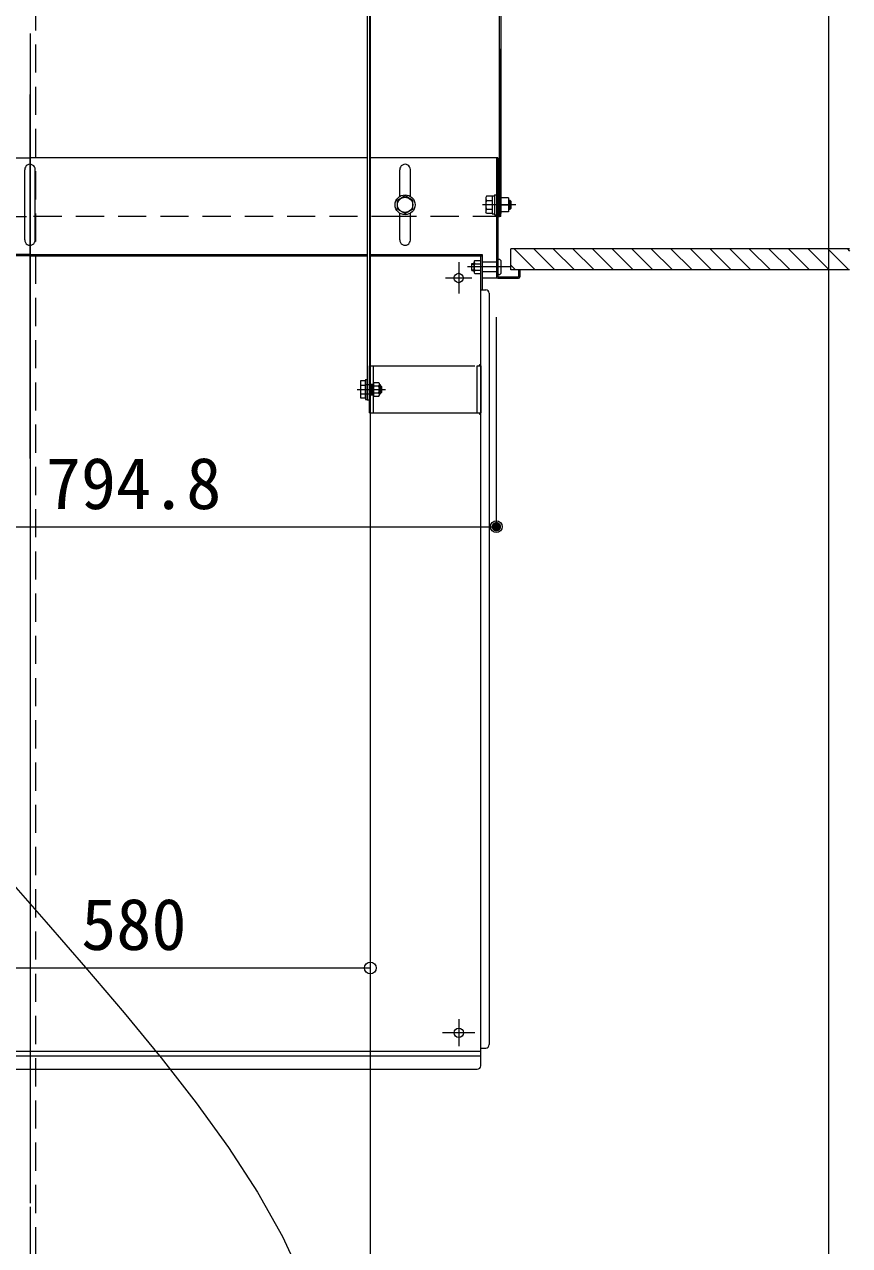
# Model space of a CAD drawing. Units: millimetres, scale not verified. Extents: x -4000 to 4000, y -2770 to 2770.
# Drawn here: x 1594 to 2297, y -343 to 698 of the extents above; entities that cross this region are included whole.
import ezdxf
from ezdxf.enums import TextEntityAlignment as Align

# ---------------------------------------------------------------- set-up
doc = ezdxf.new("R2010")
doc.units = ezdxf.units.MM
doc.header["$LTSCALE"] = 20
doc.linetypes.add('CHAIN1', pattern=[8, 5, -1, 1, -1])
doc.linetypes.add('DASHED1', pattern=[1.8, 1.2, -0.6])
doc.layers.add('0-0_表面板', color=132, linetype='Continuous', lineweight=9)
doc.layers.add('0-1_4-0', color=3, linetype='Continuous', lineweight=9)
doc.styles.add('ＭＳ ゴシック', font='')
doc.styles.get('ＭＳ ゴシック').set_extended_font_data('MS Gothic')

msp = doc.modelspace()

# ---------------------------------------------------------------- linework, layer by layer
at = {"layer": '0-0_表面板', "color": 4, "linetype": 'CHAIN1'}
msp.add_line((1598.64, 1770.3), (1598.64, -2129.32), dxfattribs=at)
at = {"layer": '0-1_4-0', "color": 4}
for p, q in [((2278.98, 1063.76), (2278.98, -2047.11)), ((1598.64, 677.34), (1598.64, -306.73)), ((1911.74, 540.51), (1911.74, 548.01)), ((1924.74, 540.51), (1924.74, 548.01)), ((2012.68, 544.26), (1984.1, 544.26)), ((2006.44, 550.26), (1999.94, 550.26)), ((1999.94, 544.26), (2006.44, 544.26)), ((2006.44, 550.26), (2006.44, 538.26)), ((2006.44, 548.26), (2007.44, 548.26)), ((2006.44, 547.64), (2008.07, 547.64)), ((2007.44, 540.26), (2007.44, 548.26)), ((2008.64, 547.06), (2007.44, 548.26)), ((2007.44, 540.26), (2008.64, 541.46)), ((2008.64, 541.46), (2008.64, 547.06)), ((1911.74, 540.51), (1918.24, 536.76)), ((1918.24, 536.76), (1924.74, 540.51)), ((2006.44, 538.26), (1999.94, 538.26)), ((2006.44, 540.89), (2008.07, 540.89)), ((2007.44, 540.26), (2006.44, 540.26)), ((2297.01, 506.76), (2008.34, 506.76)), ((2011.13, 506.76), (2029.13, 488.76)), ((2027.83, 506.76), (2045.83, 488.76)), ((2044.54, 506.76), (2062.54, 488.76)), ((2061.24, 506.76), (2079.24, 488.76)), ((2077.95, 506.76), (2095.95, 488.76)), ((2094.65, 506.76), (2112.65, 488.76)), ((2111.36, 506.76), (2129.36, 488.76)), ((2128.06, 506.76), (2146.06, 488.76)), ((2144.77, 506.76), (2162.77, 488.76)), ((2161.47, 506.76), (2179.47, 488.76)), ((2178.18, 506.76), (2196.18, 488.76)), ((2194.89, 506.76), (2212.89, 488.76)), ((2211.59, 506.76), (2229.59, 488.76)), ((2228.3, 506.76), (2246.3, 488.76)), ((2245, 506.76), (2263, 488.76)), ((2261.71, 506.76), (2279.71, 488.76)), ((2278.41, 506.76), (2296.41, 488.76)), ((2295.12, 506.76), (2297.01, 504.86)), ((2008.34, 492.84), (2012.42, 488.76)), ((2297.01, 488.76), (2008.34, 488.76)), ((1996.04, 269.89), (1996.04, 448.59)), ((1880.44, 379.37), (1880.44, 394.37)), ((1880.44, 394.37), (1884.44, 394.37)), ((1880.44, 390.62), (1884.44, 390.62)), ((1884.44, 395.37), (1884.44, 378.37)), ((1884.44, 395.37), (1885.94, 395.37)), ((1884.44, 379.37), (1884.44, 394.37)), ((1885.94, 395.37), (1885.94, 378.37)), ((1891.34, 392.65), (1891.34, 381.1)), ((1895.89, 392.64), (1891.34, 392.64)), ((1895.89, 389.76), (1891.34, 389.76)), ((1896.34, 391.87), (1895.89, 392.64)), ((1896.34, 381.87), (1896.34, 391.87)), ((1896.64, 390.87), (1896.84, 390.87)), ((1897.34, 383.37), (1897.34, 390.37)), ((1897.54, 389.87), (1897.34, 389.87)), ((1898.08, 389.33), (1897.34, 389.33)), ((1897.54, 389.87), (1897.54, 383.87)), ((1897.54, 389.87), (1898.34, 389.07)), ((1898.34, 384.67), (1898.34, 389.07)), ((1880.44, 383.12), (1884.44, 383.12)), ((1884.44, 379.37), (1880.44, 379.37)), ((1884.44, 378.37), (1885.94, 378.37)), ((1891.34, 383.98), (1895.89, 383.98)), ((1891.34, 381.1), (1895.89, 381.1)), ((1895.89, 381.1), (1896.34, 381.87)), ((1896.64, 382.87), (1896.84, 382.87)), ((1898.08, 384.41), (1897.34, 384.41)), ((1897.54, 383.87), (1897.34, 383.87)), ((1897.54, 383.87), (1898.34, 384.67)), ((1201.24, 269.89), (1996.04, 269.89)), ((1308.64, -106.24), (1888.64, -106.24))]:
    msp.add_line(p, q, dxfattribs=at)
at = {"layer": '0-1_4-0'}
for p, q in [((1888.64, 976.89), (1888.64, -1657.11)), ((1998.74, 534.26), (1998.74, 840.69)), ((1999.94, 841.89), (1999.94, 536.76)), ((1999.94, 534.26), (1999.94, 677.34)), ((1598.64, 328.16), (1598.64, 638.29)), ((1311.34, 584.26), (1598.64, 584.26)), ((1885.94, 584.26), (1598.64, 584.26)), ((1997.24, 584.26), (1887.94, 584.26)), ((1996.04, 584.26), (1996.04, 481.76)), ((1997.24, 584.26), (1997.24, 482.96)), ((1594.14, 551.47), (1594.14, 574.2)), ((1603.14, 551.47), (1603.14, 574.26)), ((1913.74, 551.47), (1913.74, 574.2)), ((1922.74, 551.47), (1922.74, 574.26)), ((1594.14, 514.32), (1594.14, 553.69)), ((1603.14, 514.26), (1603.14, 553.69)), ((1992.44, 551.96), (1992.44, 536.56)), ((1992.44, 551.96), (1994.44, 551.96)), ((1994.44, 552.76), (1994.44, 535.76)), ((1994.44, 552.76), (1996.04, 552.76)), ((1986.94, 550.56), (1986.94, 537.96)), ((1987.63, 548.01), (1992.44, 548.01)), ((1999.94, 544.26), (2006.44, 544.26)), ((2006.44, 547.64), (2008.07, 547.64)), ((1913.74, 514.32), (1913.74, 537.05)), ((1922.74, 534.26), (1913.74, 534.26)), ((1922.74, 534.26), (1913.74, 534.26)), ((1922.74, 514.26), (1922.74, 537.05)), ((1987.63, 536.76), (1986.94, 537.96)), ((1987.63, 540.51), (1992.44, 540.51)), ((1992.44, 536.76), (1987.63, 536.76)), ((1992.44, 536.56), (1994.44, 536.56)), ((1994.44, 535.76), (1996.04, 535.76)), ((1999.94, 534.26), (1998.74, 534.26)), ((2006.44, 540.89), (2008.07, 540.89)), ((1598.64, 501.87), (1311.34, 501.87)), ((1598.64, 500.67), (1311.34, 500.67)), ((1598.64, 501.87), (1885.94, 501.87)), ((1598.64, 500.67), (1885.94, 500.67)), ((1887.94, 501.87), (1983.94, 501.87)), ((1887.94, 500.67), (1983.94, 500.67)), ((1982.74, 406.89), (1982.74, 500.67)), ((1983.85, 501.87), (1983.94, 501.87)), ((1983.94, 501.87), (1983.94, 471.87)), ((2008.34, 488.76), (2008.34, 506.76)), ((1975.15, 494.26), (1977.05, 494.26)), ((1975.15, 488.26), (1975.15, 494.26)), ((1975.15, 493.72), (1977.05, 493.72)), ((1977.05, 487.04), (1977.05, 495.48)), ((1977.8, 496.89), (1982.74, 496.89)), ((1977.8, 494.07), (1982.74, 494.07)), ((1996.04, 495.26), (1984.04, 495.26)), ((1998.24, 497.76), (1997.24, 497.76)), ((2000.24, 486.76), (2000.24, 495.76)), ((1975.15, 488.8), (1977.05, 488.8)), ((1975.15, 488.26), (1977.05, 488.26)), ((1977.8, 488.45), (1982.74, 488.45)), ((1977.8, 485.64), (1982.74, 485.64)), ((1996.04, 481.76), (1983.94, 481.76)), ((1996.04, 487.26), (1984.04, 487.26)), ((1998.24, 484.76), (1997.24, 484.76)), ((1997.24, 482.96), (2014.84, 482.96)), ((1997.24, 481.76), (2014.84, 481.76)), ((2014.84, 488.76), (2014.84, 482.96)), ((2016.04, 488.76), (2016.04, 482.96)), ((1982.74, 471.87), (1986.94, 471.87)), ((1989.94, 468.87), (1989.94, -171.5)), ((1887.94, 406.87), (1890.94, 406.87)), ((1887.94, 366.87), (1887.94, 406.87)), ((1890.94, 406.87), (1977.74, 406.87)), ((1890.94, 406.87), (1890.94, 366.87)), ((1979.74, 406.87), (1982.74, 406.87)), ((1979.74, 366.87), (1979.74, 406.87)), ((1982.74, -189.5), (1982.74, 406.89)), ((1982.74, 406.87), (1982.74, 366.87)), ((1887.94, 366.87), (1982.74, 366.87)), ((1982.74, -174.5), (1986.94, -174.5)), ((1982.74, -177.37), (1214.54, -177.37)), ((1982.74, -181.5), (1214.54, -181.5)), ((1217.54, -192.5), (1979.74, -192.5))]:
    msp.add_line(p, q, dxfattribs=at)
at = {"layer": '0-1_4-0', "linetype": 'DASHED1'}
for p, q in [((1603.64, -1647.11), (1603.64, 931.89)), ((1890.94, 390.87), (1884.44, 390.87)), ((1887.94, 391.37), (1890.94, 391.37)), ((1888.69, 391.37), (1888.69, 382.37)), ((1889.44, 391.37), (1889.44, 382.37)), ((1890.19, 391.37), (1890.19, 382.37)), ((1890.94, 382.87), (1884.44, 382.87)), ((1887.94, 382.37), (1890.94, 382.37))]:
    msp.add_line(p, q, dxfattribs=at)
at = {"layer": '0-1_4-0', "color": 7}
for p, q in [((1885.94, 799.43), (1885.94, 377.87)), ((1887.94, 799.43), (1887.94, 377.87)), ((2006.44, 550.26), (1999.94, 550.26)), ((2006.44, 550.26), (2006.44, 538.26)), ((2006.44, 548.26), (2007.44, 548.26)), ((2008.64, 547.06), (2007.44, 548.26)), ((2007.44, 540.26), (2007.44, 548.26)), ((2007.44, 540.26), (2008.64, 541.46)), ((2008.64, 541.46), (2008.64, 547.06)), ((1997.24, 534.26), (1998.74, 534.26)), ((2006.44, 538.26), (1999.94, 538.26)), ((2007.44, 540.26), (2006.44, 540.26)), ((1975.15, 493.72), (1977.05, 493.72)), ((1975.15, 488.8), (1977.05, 488.8)), ((1887.94, 377.87), (1885.94, 377.87))]:
    msp.add_line(p, q, dxfattribs=at)
at = {"layer": '0-1_4-0', "linetype": 'CHAIN1'}
msp.add_line((2012.68, 544.26), (1984.1, 544.26), dxfattribs=at)
at = {"layer": '0-1_4-0', "color": 134, "linetype": 'DASHED1'}
for p, q in [((1283.54, 534.26), (1598.57, 534.26)), ((1913.74, 534.26), (1598.71, 534.26)), ((1999.94, 534.26), (1922.74, 534.26))]:
    msp.add_line(p, q, dxfattribs=at)
at = {"layer": '0-1_4-0', "color": 4, "linetype": 'CHAIN1'}
for p, q in [((1963.94, 495.26), (1963.94, 468.69)), ((2008.03, 491.26), (1971.36, 491.26)), ((1975.04, 481.87), (1952.77, 481.87)), ((1877.29, 386.87), (1901.6, 386.87)), ((1963.94, -149.88), (1963.94, -172.9)), ((1977.76, -161.5), (1950.14, -161.5))]:
    msp.add_line(p, q, dxfattribs=at)
at = {"layer": '0-1_4-0', "color": 4}
msp.add_lwpolyline([(1924.74, 548.01), (1918.24, 551.77), (1911.74, 548.01)], dxfattribs=at)
at = {"layer": '0-1_4-0'}
msp.add_lwpolyline([(1992.44, 551.76), (1987.63, 551.76), (1986.94, 550.56)], dxfattribs=at)
at = {"layer": '0-1_4-0', "color": 7}
msp.add_lwpolyline([(1578.54, -28.58), (1612.33, -67.26), (1645.94, -105.89), (1678.82, -144.43), (1710.45, -182.87), (1740.3, -221.18), (1767.84, -259.33), (1792.53, -297.31), (1813.84, -335.09), (1831.25, -372.64)], dxfattribs=at)
at = {"layer": '0-1_4-0', "color": 4}
for centre, radius in [((1918.24, 544.26), 8.5), ((1918.24, 544.26), 6.5), ((1996.04, 269.89), 5), ((1888.64, -106.24), 5)]:
    msp.add_circle(centre, radius, dxfattribs=at)
at = {"layer": '0-1_4-0'}
for centre in [(1963.91, 481.87), (1963.94, -161.5)]:
    msp.add_circle(centre, 4, dxfattribs=at)
for centre, radius, start, end in [((1598.64, 574.26), 4.5, 0.00015, 180.76462), ((1918.24, 574.26), 4.5, 0.00015, 180.76462), ((1989.83, 549.88), 2.89, 180, 220.5314), ((1997.42, 544.26), 10.48, 159.04986, 200.95014), ((1989.83, 538.64), 2.89, 139.46861, 180), ((1598.64, 514.26), 4.5, 179.23538, 359.99984), ((1918.24, 514.26), 4.5, 179.23538, 359.99984), ((1978.74, 495.48), 1.69, 123.855, 236.145), ((1982.7, 491.26), 5.65, 150.1372, 209.86301), ((1998.24, 495.76), 2, 0, 90), ((1978.74, 487.04), 1.69, 123.855, 182.74863), ((1978.74, 487.04), 1.69, 123.855, 236.145), ((1997.24, 482.96), 1.2, 180, 270), ((1998.24, 486.76), 2, 270, 0), ((2014.84, 482.96), 1.2, 270, 0), ((1986.94, 468.87), 3, 0, 90), ((1986.94, -171.5), 3, 270, 0), ((1979.74, -189.5), 3, 270, 0)]:
    msp.add_arc(centre, radius, start, end, dxfattribs=at)
at = {"layer": '0-1_4-0', "color": 4}
for centre, radius, start, end in [((1982.74, 406.87), 1.5, 90, 180), ((1982.74, 406.87), 1, 90, 180), ((1982.74, 406.87), 0.5, 90, 180), ((1893.79, 391.2), 2.56, 325.61575, 0), ((1886.79, 386.87), 9.55, 342.41205, 17.58795), ((1896.64, 391.17), 0.3, 180, 270), ((1896.84, 390.37), 0.5, 0, 90), ((1893.79, 382.54), 2.56, 0, 34.38425), ((1896.64, 382.57), 0.3, 90, 180), ((1896.84, 383.37), 0.5, 270, 0), ((1982.74, 366.87), 1.5, 180, 270), ((1982.74, 366.87), 1, 180, 270), ((1982.74, 366.87), 0.5, 180, 270)]:
    msp.add_arc(centre, radius, start, end, dxfattribs=at)
at = {"layer": '0-1_4-0', "color": 132}
for points in [[(1992.04, 269.89), (1995.05, 273.76), (1996.04, 269.89)], [(1992.04, 269.89), (1994.57, 273.61), (1995.05, 273.76)], [(1992.04, 269.89), (1994.11, 273.39), (1994.57, 273.61)], [(1992.04, 269.89), (1993.69, 273.12), (1994.11, 273.39)], [(1992.04, 269.89), (1993.3, 272.8), (1993.69, 273.12)], [(1992.04, 269.89), (1992.96, 272.44), (1993.3, 272.8)], [(1992.04, 269.89), (1992.66, 272.03), (1992.96, 272.44)], [(1992.04, 269.89), (1992.42, 271.59), (1992.66, 272.03)], [(1992.04, 269.89), (1992.24, 271.12), (1992.42, 271.59)], [(1992.04, 269.89), (1992.11, 270.64), (1992.24, 271.12)], [(1992.04, 269.89), (1992.05, 270.14), (1992.11, 270.64)], [(1996.04, 269.89), (1995.05, 273.76), (1995.54, 273.86)], [(1996.04, 269.89), (1995.54, 273.86), (1996.04, 273.89)], [(1996.04, 269.89), (1996.04, 273.89), (1996.29, 273.88)], [(1996.04, 269.89), (1996.29, 273.88), (1996.79, 273.82)], [(1996.04, 269.89), (1996.79, 273.82), (1997.28, 273.69)], [(1996.04, 269.89), (1997.28, 273.69), (1997.74, 273.51)], [(1996.04, 269.89), (1997.74, 273.51), (1998.18, 273.26)], [(1996.04, 269.89), (1998.18, 273.26), (1998.59, 272.97)], [(1996.04, 269.89), (1998.59, 272.97), (1998.96, 272.63)], [(1996.04, 269.89), (1998.96, 272.63), (1999.28, 272.24)], [(1996.04, 269.89), (1999.28, 272.24), (1999.55, 271.81)], [(1996.04, 269.89), (1999.55, 271.81), (1999.76, 271.36)], [(1996.04, 269.89), (1999.76, 271.36), (2000.04, 269.89)], [(2000.04, 269.89), (1999.76, 271.36), (1999.92, 270.88)], [(2000.04, 269.89), (1999.92, 270.88), (2000.01, 270.39)], [(1996.04, 265.89), (1992.04, 269.89), (1996.04, 269.89)], [(1995.79, 265.9), (1992.04, 269.89), (1996.04, 265.89)], [(1995.29, 265.96), (1992.04, 269.89), (1995.79, 265.9)], [(1994.8, 266.08), (1992.04, 269.89), (1995.29, 265.96)], [(1994.34, 266.27), (1992.04, 269.89), (1994.8, 266.08)], [(1993.9, 266.51), (1992.04, 269.89), (1994.34, 266.27)], [(1993.49, 266.81), (1992.04, 269.89), (1993.9, 266.51)], [(1993.13, 267.15), (1992.04, 269.89), (1993.49, 266.81)], [(1992.8, 267.54), (1992.04, 269.89), (1993.13, 267.15)], [(1992.54, 267.96), (1992.04, 269.89), (1992.8, 267.54)], [(1992.32, 268.42), (1992.04, 269.89), (1992.54, 267.96)], [(1992.17, 268.89), (1992.04, 269.89), (1992.32, 268.42)], [(1992.17, 268.89), (1992.07, 269.39), (1992.04, 269.89)], [(2000.03, 269.64), (1996.04, 269.89), (2000.04, 269.89)], [(1999.97, 269.14), (1996.04, 269.89), (2000.03, 269.64)], [(1999.85, 268.65), (1996.04, 269.89), (1999.97, 269.14)], [(1999.66, 268.18), (1996.04, 269.89), (1999.85, 268.65)], [(1999.42, 267.74), (1996.04, 269.89), (1999.66, 268.18)], [(1999.12, 267.34), (1996.04, 269.89), (1999.42, 267.74)], [(1998.78, 266.97), (1996.04, 269.89), (1999.12, 267.34)], [(1998.39, 266.65), (1996.04, 269.89), (1998.78, 266.97)], [(1997.97, 266.38), (1996.04, 269.89), (1998.39, 266.65)], [(1997.51, 266.17), (1996.04, 269.89), (1997.97, 266.38)], [(1997.04, 266.01), (1996.04, 269.89), (1997.51, 266.17)], [(1996.54, 265.92), (1996.04, 269.89), (1997.04, 266.01)], [(1996.54, 265.92), (1996.04, 265.89), (1996.04, 269.89)]]:
    msp.add_solid(points, dxfattribs=at)

# ---------------------------------------------------------------- texts
at = {"layer": '0-1_4-0', "color": 2, "style": 'ＭＳ ゴシック'}
for s, p in [('794.8', (1612.1, 271.73)), ('580', (1642.24, -104.1))]:
    msp.add_text(s, height=43.99, dxfattribs=at).set_placement(p, align=Align.BOTTOM_LEFT)

doc.saveas('drawing.dxf')
